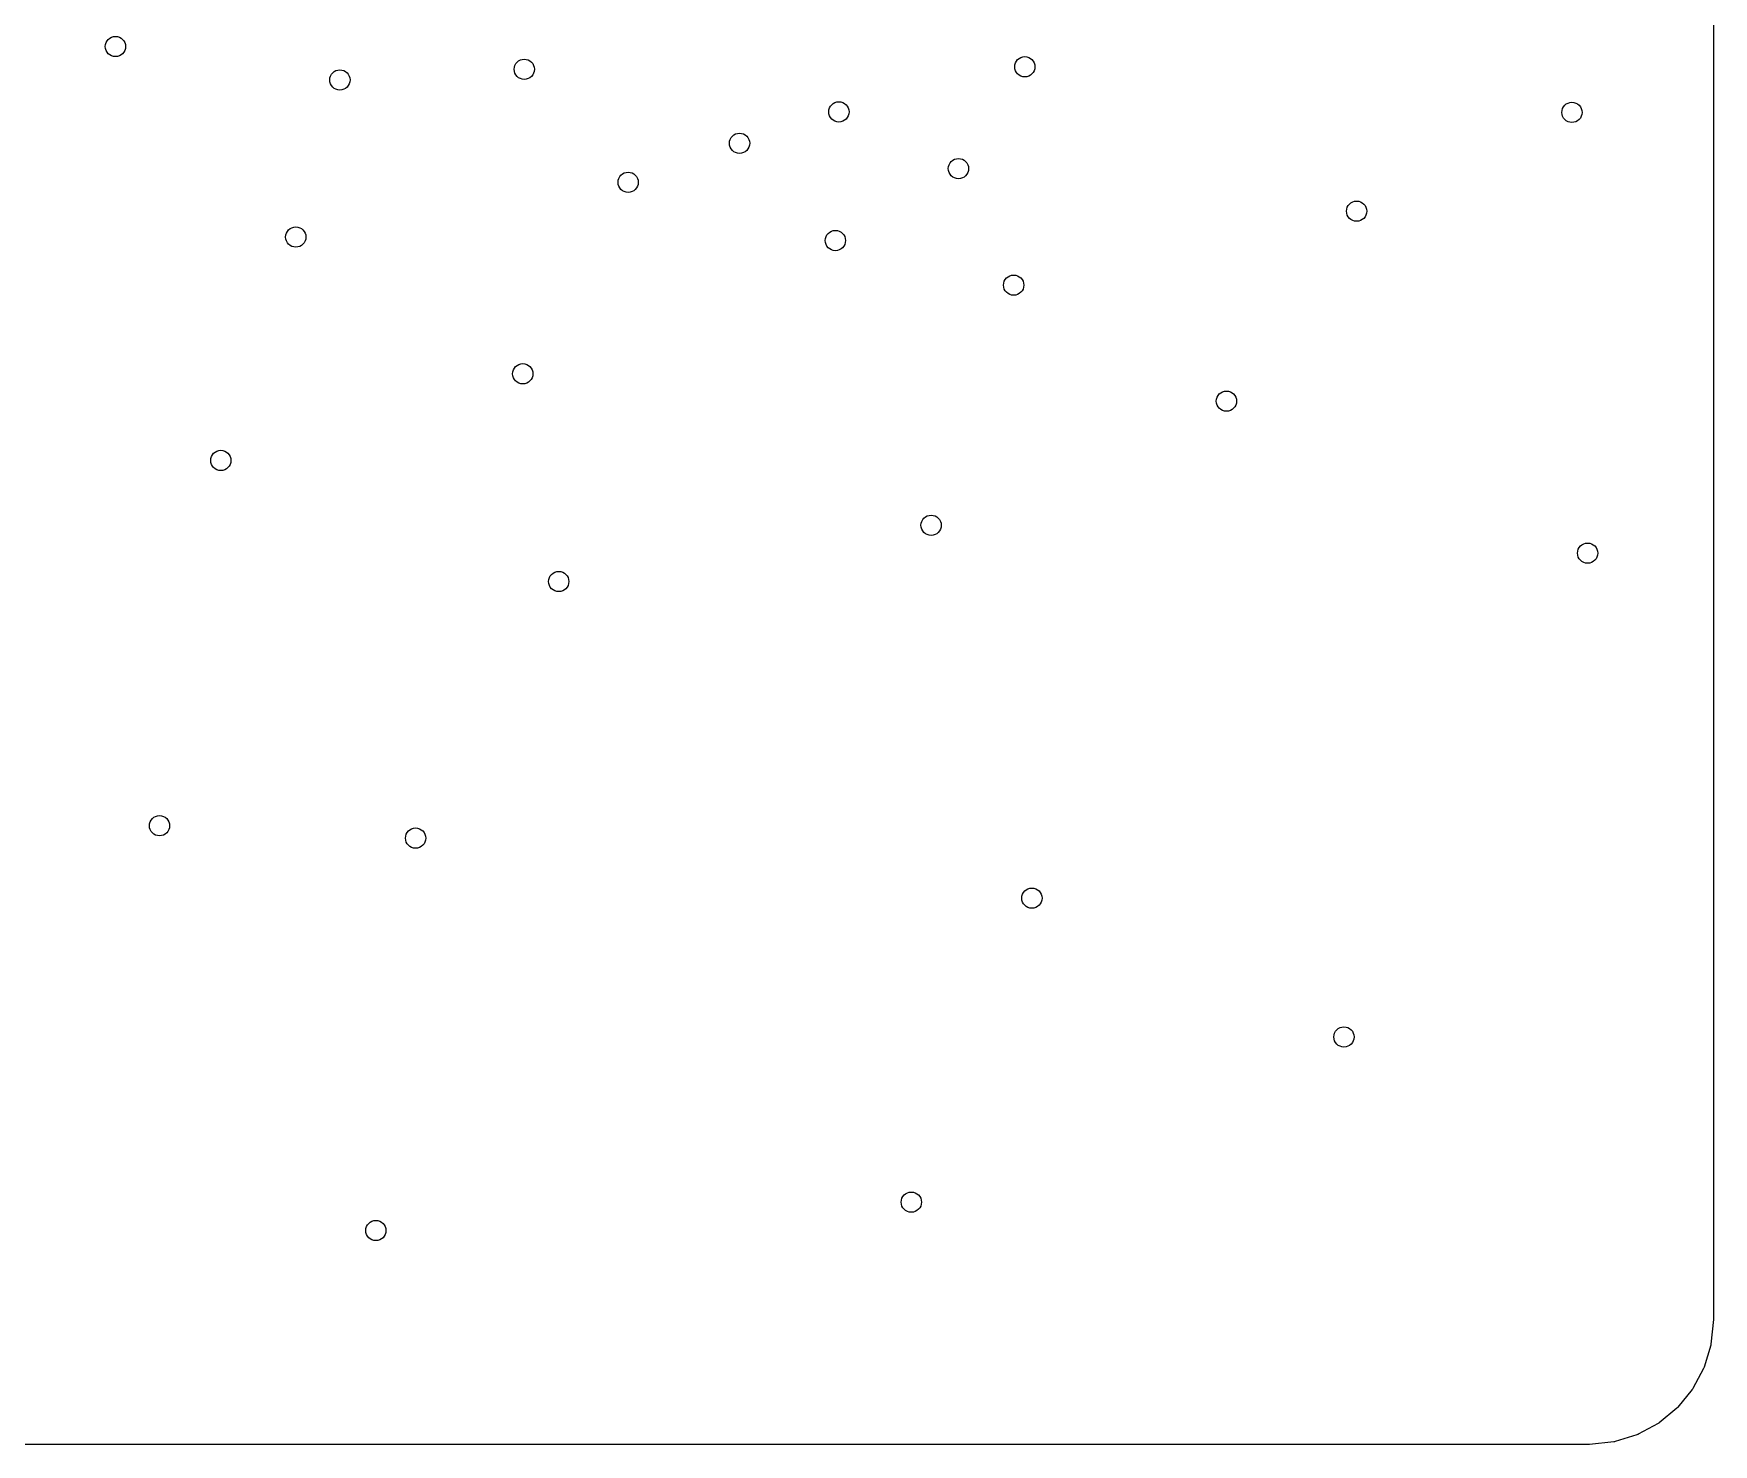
# Model space of a CAD drawing. Extents: x 103 to 213, y -152 to -90.
# Drawn here: x 179.78 to 212.94, y -152.44 to -124.59 of the extents above; entities that cross this region are included whole.
import ezdxf

# ---------------------------------------------------------------- set-up
doc = ezdxf.new("R2010")
doc.units = 0
doc.layers.add('BLACK', color=7, linetype='CONTINUOUS')

msp = doc.modelspace()

# ---------------------------------------------------------------- linework, layer by layer
at = {"layer": 'BLACK', "linetype": 'CONTINUOUS'}
for p, q in [((212.942, -92.8157), (212.942, -149.966)), ((212.941, -149.979), (212.894, -150.461)), ((212.942, -149.968), (212.941, -149.974)), ((212.941, -149.974), (212.941, -149.979)), ((212.942, -149.966), (212.942, -149.968)), ((212.889, -150.486), (212.759, -150.918)), ((212.892, -150.474), (212.889, -150.486)), ((212.894, -150.463), (212.892, -150.474)), ((212.894, -150.461), (212.894, -150.463)), ((212.749, -150.941), (212.538, -151.339)), ((212.754, -150.93), (212.749, -150.941)), ((212.758, -150.919), (212.754, -150.93)), ((212.759, -150.918), (212.758, -150.919)), ((212.524, -151.36), (212.239, -151.709)), ((212.53, -151.35), (212.524, -151.36)), ((212.537, -151.34), (212.53, -151.35)), ((212.538, -151.339), (212.537, -151.34)), ((212.221, -151.727), (211.874, -152.014)), ((212.229, -151.719), (212.221, -151.727)), ((212.238, -151.711), (212.229, -151.719)), ((212.239, -151.709), (212.238, -151.711)), ((211.853, -152.028), (211.456, -152.243)), ((211.863, -152.022), (211.853, -152.028)), ((211.872, -152.015), (211.863, -152.022)), ((211.874, -152.014), (211.872, -152.015)), ((210.484, -152.442), (105.534, -152.442)), ((210.49, -152.441), (210.484, -152.442)), ((210.496, -152.441), (210.49, -152.441)), ((210.498, -152.441), (210.496, -152.441)), ((210.978, -152.391), (210.498, -152.441)), ((210.989, -152.388), (210.978, -152.391)), ((211.001, -152.386), (210.989, -152.388)), ((211.002, -152.386), (211.001, -152.386)), ((211.433, -152.252), (211.002, -152.386)), ((211.444, -152.248), (211.433, -152.252)), ((211.455, -152.244), (211.444, -152.248)), ((211.456, -152.243), (211.455, -152.244))]:
    msp.add_line(p, q, dxfattribs=at)
at = {"layer": 'BLACK'}
for centre in [(181.4, -124.85), (185.83, -125.51), (189.47, -125.3), (199.35, -125.25), (195.68, -126.14), (210.15, -126.15), (193.72, -126.76), (198.04, -127.26), (191.52, -127.53), (205.9, -128.1), (184.96, -128.61), (195.61, -128.68), (199.13, -129.56), (189.44, -131.31), (203.33, -131.85), (183.48, -133.02), (197.5, -134.3), (210.46, -134.85), (190.15, -135.41), (182.27, -140.23), (187.325, -140.475), (199.49, -141.66), (205.65, -144.4), (197.11, -147.66), (186.54, -148.22)]:
    msp.add_circle(centre, 0.2, dxfattribs=at)

doc.saveas('drawing.dxf')
